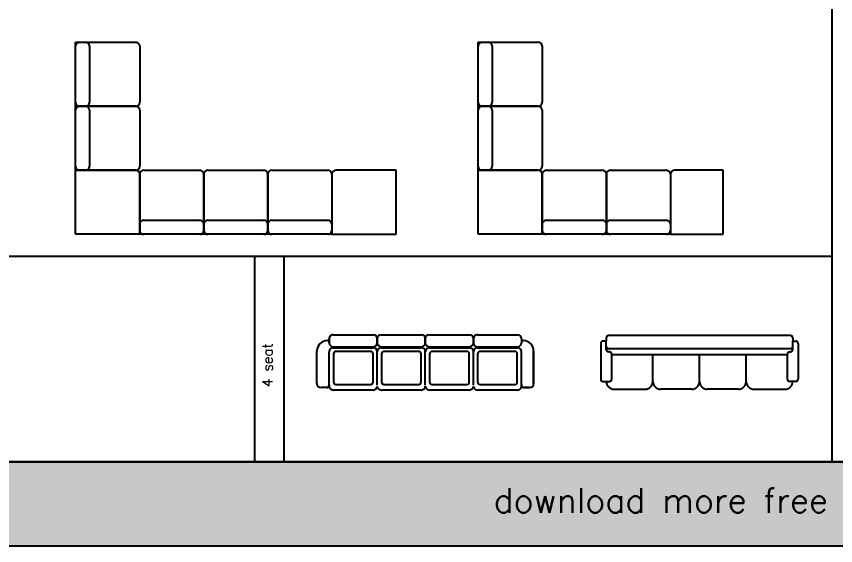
# Model space of a CAD drawing. Header units: millimetres. Extents: x -3748 to 33692, y 23664 to 39219.
# Drawn here: x 13190 to 23414, y 23664 to 30276 of the extents above; entities that cross this region are included whole.
import ezdxf

# ---------------------------------------------------------------- set-up
doc = ezdxf.new("R2010")
doc.units = ezdxf.units.MM
doc.layers.add('www.cad-blocks.net', color=7, linetype='Continuous')
doc.styles.get("Standard").update_dxf_attribs({"font": 'arial.ttf'})

# ---------------------------------------------------------------- blocks, each defined once
blk = doc.blocks.new('A$C51FB459E')
for p, q in [((0, 1.6), (0, 2.4)), ((0, 2.4), (0.75, 2.4)), ((0.05, 2.4), (0.125, 2.4)), ((0, 1.65), (0, 2.35)), ((0.175, 2.35), (0.175, 1.65)), ((0.8, 2.35), (0.8, 1.65)), ((0, 0.8), (0, 1.6)), ((0, 1.6), (0.75, 1.6)), ((0.75, 1.6), (0, 1.6)), ((0, 0.85), (0, 1.55)), ((0.05, 1.6), (0.125, 1.6)), ((0.125, 1.6), (0.05, 1.6)), ((0.175, 1.55), (0.175, 0.85)), ((0.8, 1.55), (0.8, 0.85)), ((0, 0), (0, 0.8)), ((0, 0.8), (0.75, 0.8)), ((0.75, 0.8), (0, 0.8)), ((0.125, 0.8), (0.05, 0.8)), ((0.8, 0), (0.8, 0.75)), ((0.8, 0.75), (0.8, 0)), ((0.85, 0.8), (1.55, 0.8)), ((1.6, 0), (1.6, 0.75)), ((1.6, 0.75), (1.6, 0)), ((1.65, 0.8), (2.35, 0.8)), ((2.4, 0.75), (2.4, 0)), ((2.4, 0), (2.4, 0.75)), ((2.45, 0.8), (3.15, 0.8)), ((3.2, 0.75), (3.2, 0)), ((3.2, 0.75), (3.2, 0)), ((4, 0.8), (3.25, 0.8)), ((4, 0), (4, 0.8)), ((0.8, 0.05), (0.8, 0.125)), ((0.85, 0.175), (1.55, 0.175)), ((1.6, 0.05), (1.6, 0.125)), ((1.6, 0.125), (1.6, 0.05)), ((1.65, 0.175), (2.35, 0.175)), ((2.4, 0.125), (2.4, 0.05)), ((2.4, 0.05), (2.4, 0.125)), ((2.45, 0.175), (3.15, 0.175)), ((3.2, 0.125), (3.2, 0.05)), ((0.8, 0), (0, 0)), ((1.6, 0), (0.8, 0)), ((1.55, 0), (0.85, 0)), ((2.4, 0), (1.6, 0)), ((2.35, 0), (1.65, 0)), ((3.2, 0), (2.4, 0)), ((3.15, 0), (2.45, 0)), ((3.2, 0), (4, 0))]:
    blk.add_line(p, q)
for centre, start, end in [((0.05, 2.35), 90, 180), ((0.125, 2.35), 0, 90), ((0.75, 2.35), 0, 90), ((0.05, 1.65), 180, 270), ((0.125, 1.65), 270, 0), ((0.75, 1.65), 270, 0), ((0.05, 1.55), 90, 180), ((0.125, 1.55), 360, 90), ((0.75, 1.55), 360, 90), ((0.05, 0.85), 180, 270), ((0.125, 0.85), 270, 0), ((0.75, 0.85), 270, 0), ((0.75, 0.75), 0, 90), ((0.85, 0.75), 90, 180), ((1.55, 0.75), 0, 90), ((1.65, 0.75), 90, 180), ((2.35, 0.75), 0, 90), ((2.45, 0.75), 90, 180), ((3.15, 0.75), 0, 90), ((3.25, 0.75), 90, 180), ((0.85, 0.125), 90, 180), ((1.55, 0.125), 0, 90), ((1.65, 0.125), 90, 180), ((2.35, 0.125), 0, 90), ((2.45, 0.125), 90, 180), ((3.15, 0.125), 360, 90), ((0.85, 0.05), 180, 270), ((1.55, 0.05), 270, 0), ((1.65, 0.05), 180, 270), ((2.35, 0.05), 270, 360), ((2.45, 0.05), 180, 270), ((3.15, 0.05), 270, 0)]:
    blk.add_arc(centre, 0.05, start, end)
blk = doc.blocks.new('A$C5B365690')
for p, q in [((0, 1.6), (0, 2.4)), ((0, 2.4), (0.75, 2.4)), ((0.05, 2.4), (0.125, 2.4)), ((0, 1.65), (0, 2.35)), ((0.175, 2.35), (0.175, 1.65)), ((0.8, 2.35), (0.8, 1.65)), ((0, 0.8), (0, 1.6)), ((0, 1.6), (0.75, 1.6)), ((0.75, 1.6), (0, 1.6)), ((0, 0.85), (0, 1.55)), ((0.05, 1.6), (0.125, 1.6)), ((0.125, 1.6), (0.05, 1.6)), ((0.175, 1.55), (0.175, 0.85)), ((0.8, 1.55), (0.8, 0.85)), ((0, 0), (0, 0.8)), ((0, 0.8), (0.75, 0.8)), ((0.75, 0.8), (0, 0.8)), ((0.125, 0.8), (0.05, 0.8)), ((0.8, 0), (0.8, 0.75)), ((0.8, 0.75), (0.8, 0)), ((0.85, 0.8), (1.55, 0.8)), ((1.6, 0), (1.6, 0.75)), ((1.6, 0.75), (1.6, 0)), ((1.65, 0.8), (2.35, 0.8)), ((2.4, 0.75), (2.4, 0)), ((2.4, 0.75), (2.4, 0)), ((3.057, 0.8), (2.45, 0.8)), ((3.057, 0), (3.057, 0.8)), ((0.8, 0.05), (0.8, 0.125)), ((0.85, 0.175), (1.55, 0.175)), ((1.6, 0.05), (1.6, 0.125)), ((1.6, 0.125), (1.6, 0.05)), ((1.65, 0.175), (2.35, 0.175)), ((2.4, 0.125), (2.4, 0.05)), ((0.8, 0), (0, 0)), ((1.6, 0), (0.8, 0)), ((1.55, 0), (0.85, 0)), ((2.4, 0), (1.6, 0)), ((2.35, 0), (1.65, 0)), ((2.4, 0), (3.057, 0))]:
    blk.add_line(p, q)
for centre, start, end in [((0.05, 2.35), 90, 180), ((0.125, 2.35), 0, 90), ((0.75, 2.35), 0, 90), ((0.05, 1.65), 180, 270), ((0.125, 1.65), 270, 0), ((0.75, 1.65), 270, 0), ((0.05, 1.55), 90, 180), ((0.125, 1.55), 0, 90), ((0.75, 1.55), 0, 90), ((0.05, 0.85), 180, 270), ((0.125, 0.85), 270, 360), ((0.75, 0.85), 270, 360), ((0.75, 0.75), 0, 90), ((0.85, 0.75), 90, 180), ((1.55, 0.75), 0, 90), ((1.65, 0.75), 90, 180), ((2.35, 0.75), 0, 90), ((2.45, 0.75), 90, 180), ((0.85, 0.125), 90, 180), ((1.55, 0.125), 0, 90), ((1.65, 0.125), 90, 180), ((2.35, 0.125), 0, 90), ((0.85, 0.05), 180, 270), ((1.55, 0.05), 270, 0), ((1.65, 0.05), 180, 270), ((2.35, 0.05), 270, 0)]:
    blk.add_arc(centre, 0.05, start, end)
blk = doc.blocks.new('A$C4DDE20F0')
for p, q in [((0.13, 0.618), (0.15, 0.618)), ((0.13, 0.618), (0.152, 0.618)), ((0.152, 0.64), (0.152, 0.59)), ((0.152, 0.59), (0.152, 0.64)), ((0.152, 0.618), (0.152, 0.64)), ((0.202, 0.69), (0.702, 0.69)), ((0.202, 0.69), (0.702, 0.69)), ((0.752, 0.59), (0.752, 0.64)), ((0.752, 0.64), (0.752, 0.59)), ((0.802, 0.69), (1.302, 0.69)), ((0.802, 0.69), (1.302, 0.69)), ((1.352, 0.59), (1.352, 0.64)), ((1.352, 0.64), (1.352, 0.59)), ((1.402, 0.69), (1.902, 0.69)), ((1.402, 0.69), (1.902, 0.69)), ((1.952, 0.59), (1.952, 0.64)), ((1.952, 0.64), (1.952, 0.59)), ((2.002, 0.69), (2.502, 0.69)), ((2.002, 0.69), (2.502, 0.69)), ((2.552, 0.64), (2.552, 0.59)), ((2.552, 0.64), (2.552, 0.618)), ((2.552, 0.618), (2.574, 0.618)), ((2.574, 0.618), (2.554, 0.618)), ((0.202, 0.54), (0.702, 0.54)), ((0.203, 0.528), (0.702, 0.528)), ((0.802, 0.54), (1.302, 0.54)), ((0.803, 0.528), (1.302, 0.528)), ((1.402, 0.54), (1.902, 0.54)), ((1.403, 0.528), (1.902, 0.528)), ((2.002, 0.54), (2.502, 0.54)), ((2.002, 0.528), (2.502, 0.528)), ((0, 0.081), (0, 0.488)), ((0, 0.081), (0, 0.488)), ((0.152, 0.061), (0.152, 0.478)), ((0.153, 0.061), (0.153, 0.478)), ((0.206, 0.452), (0.206, 0.1)), ((0.67, 0.482), (0.236, 0.482)), ((0.7, 0.1), (0.7, 0.452)), ((0.752, 0.061), (0.752, 0.478)), ((0.753, 0.061), (0.753, 0.478)), ((0.806, 0.452), (0.806, 0.1)), ((1.27, 0.482), (0.836, 0.482)), ((1.3, 0.1), (1.3, 0.452)), ((1.352, 0.061), (1.352, 0.478)), ((1.352, 0.061), (1.352, 0.478)), ((1.406, 0.452), (1.406, 0.1)), ((1.87, 0.482), (1.436, 0.482)), ((1.9, 0.1), (1.9, 0.452)), ((1.952, 0.061), (1.952, 0.478)), ((1.952, 0.061), (1.952, 0.478)), ((2.005, 0.452), (2.005, 0.1)), ((2.47, 0.482), (2.035, 0.482)), ((2.5, 0.1), (2.5, 0.452)), ((2.552, 0.061), (2.552, 0.478)), ((2.704, 0.081), (2.704, 0.488)), ((2.704, 0.488), (2.704, 0.081)), ((0.122, 0.031), (0.05, 0.031)), ((0.122, 0.031), (0.05, 0.031)), ((0.702, 0), (0.203, 0)), ((0.702, 0), (0.203, 0)), ((0.236, 0.07), (0.67, 0.07)), ((1.302, 0), (0.803, 0)), ((1.302, 0), (0.803, 0)), ((0.836, 0.07), (1.27, 0.07)), ((1.902, 0), (1.403, 0)), ((1.902, 0), (1.403, 0)), ((1.436, 0.07), (1.87, 0.07)), ((2.502, 0), (2.002, 0)), ((2.502, 0), (2.002, 0)), ((2.035, 0.07), (2.47, 0.07)), ((2.582, 0.031), (2.654, 0.031)), ((2.654, 0.031), (2.582, 0.031))]:
    blk.add_line(p, q)
for centre, radius, start, end in [((0.13, 0.488), 0.13, 90, 180), ((0.13, 0.488), 0.13, 90, 180), ((0.202, 0.64), 0.05, 90, 180), ((0.202, 0.64), 0.0499, 89.9296, 180.17), ((0.702, 0.64), 0.05, 0, 90), ((0.702, 0.64), 0.05, 0, 90), ((0.802, 0.64), 0.05, 90, 180), ((0.802, 0.64), 0.05, 90, 180), ((1.302, 0.64), 0.05, 0, 90), ((1.302, 0.64), 0.05, 0, 90), ((1.402, 0.64), 0.05, 90, 180), ((1.402, 0.64), 0.05, 90, 180), ((1.902, 0.64), 0.05, 0, 90), ((1.902, 0.64), 0.05, 0, 90), ((2.002, 0.64), 0.05, 90, 180), ((2.002, 0.64), 0.0495, 89.7806, 180.5298), ((2.502, 0.64), 0.05, 0, 90), ((2.502, 0.64), 0.05, 0, 90), ((2.574, 0.488), 0.13, 0, 90), ((2.574, 0.488), 0.13, 0, 90), ((0.202, 0.59), 0.05, 180, 270), ((0.203, 0.478), 0.05, 90, 180), ((0.702, 0.59), 0.05, 270, 0), ((0.702, 0.478), 0.05, 0, 90), ((0.802, 0.59), 0.05, 180, 270), ((0.803, 0.478), 0.05, 90, 180), ((1.302, 0.59), 0.05, 270, 0), ((1.302, 0.478), 0.05, 0, 90), ((1.402, 0.59), 0.05, 180, 270), ((1.403, 0.478), 0.05, 90, 180), ((1.902, 0.59), 0.05, 270, 0), ((1.902, 0.478), 0.05, 0, 90), ((2.002, 0.59), 0.05, 180, 270), ((2.002, 0.478), 0.05, 90, 180), ((2.502, 0.59), 0.05, 270, 0), ((2.502, 0.478), 0.05, 0, 90), ((0.236, 0.452), 0.03, 90, 180), ((0.67, 0.452), 0.03, 0, 90), ((0.836, 0.452), 0.03, 90, 180), ((1.27, 0.452), 0.03, 0, 90), ((1.436, 0.452), 0.03, 90, 180), ((1.87, 0.452), 0.03, 0, 90), ((2.035, 0.452), 0.03, 90, 180), ((2.47, 0.452), 0.03, 0, 90), ((0.05, 0.081), 0.05, 180, 270), ((0.05, 0.081), 0.05, 180, 270), ((0.122, 0.061), 0.03, 270, 0), ((0.122, 0.061), 0.03, 270, 0), ((0.203, 0.052), 0.0517, 169.8745, 269.229), ((0.203, 0.05), 0.05, 180, 270), ((0.236, 0.1), 0.03, 180, 270), ((0.67, 0.1), 0.03, 270, 0), ((0.702, 0.05), 0.05, 270, 0), ((0.702, 0.05), 0.05, 270, 0), ((0.803, 0.05), 0.0505, 180.5269, 269.7817), ((0.803, 0.05), 0.05, 180, 270), ((0.836, 0.1), 0.03, 180, 270), ((1.27, 0.1), 0.03, 270, 0), ((1.302, 0.05), 0.05, 270, 0), ((1.302, 0.05), 0.0505, 270.2183, 359.4731), ((1.403, 0.05), 0.05, 180, 270), ((1.403, 0.05), 0.05, 180, 270), ((1.436, 0.1), 0.03, 180, 270), ((1.87, 0.1), 0.03, 270, 0), ((1.902, 0.05), 0.05, 270, 0), ((1.902, 0.05), 0.05, 270, 0), ((2.002, 0.05), 0.05, 180, 270), ((2.002, 0.05), 0.05, 180, 270), ((2.035, 0.1), 0.03, 180, 270), ((2.47, 0.1), 0.03, 270, 0), ((2.501, 0.051), 0.0515, 270.6673, 10.435), ((2.502, 0.05), 0.05, 270, 0), ((2.582, 0.061), 0.03, 180, 270), ((2.582, 0.061), 0.03, 180, 270), ((2.654, 0.081), 0.05, 270, 0), ((2.654, 0.081), 0.05, 270, 0)]:
    blk.add_arc(centre, radius, start, end)
blk = doc.blocks.new('A$C5FFD1A8D')
for p, q in [((0.068, 0.64), (0.068, 0.601)), ((2.366, 0.669), (0.097, 0.669)), ((2.396, 0.64), (2.396, 0.601)), ((0, 0.572), (0, 0.126)), ((0.068, 0.601), (0.029, 0.601)), ((0.068, 0.533), (0.068, 0.601)), ((0.068, 0.495), (0.068, 0.543)), ((2.396, 0.601), (2.434, 0.601)), ((2.396, 0.533), (2.396, 0.601)), ((2.396, 0.495), (2.396, 0.543)), ((2.463, 0.572), (2.463, 0.126)), ((2.366, 0.504), (0.097, 0.504)), ((0.107, 0.466), (0.097, 0.466)), ((0.136, 0.126), (0.136, 0.436)), ((2.328, 0.427), (0.136, 0.427)), ((0.65, 0.097), (0.65, 0.427)), ((1.232, 0.097), (1.232, 0.427)), ((1.814, 0.097), (1.814, 0.427)), ((2.328, 0.126), (2.328, 0.436)), ((2.357, 0.466), (2.366, 0.466)), ((0.029, 0.097), (0.107, 0.097)), ((2.434, 0.097), (2.357, 0.097)), ((0.165, 0), (0.553, 0)), ((1.135, 0), (0.747, 0)), ((1.717, 0), (1.329, 0)), ((1.911, 0), (2.299, 0))]:
    blk.add_line(p, q)
for centre, radius, start, end in [((0.097, 0.64), 0.0291, 90, 180), ((2.366, 0.64), 0.0291, 0, 90), ((0.029, 0.572), 0.0291, 90, 180), ((0.097, 0.533), 0.0291, 180, 270), ((2.366, 0.533), 0.0291, 270, 0), ((2.434, 0.572), 0.0291, 0, 90), ((0.097, 0.495), 0.0291, 180, 270), ((0.107, 0.436), 0.0291, 0, 90), ((2.357, 0.436), 0.0291, 90, 180), ((2.366, 0.495), 0.0291, 270, 0), ((0.029, 0.126), 0.0291, 180, 270), ((0.107, 0.126), 0.0291, 270, 0), ((2.357, 0.126), 0.0291, 180, 270), ((2.434, 0.126), 0.0291, 270, 0), ((0.165, 0.097), 0.097, 180, 270), ((0.553, 0.097), 0.097, 270, 0), ((0.747, 0.097), 0.097, 180, 270), ((1.135, 0.097), 0.097, 270, 0), ((1.329, 0.097), 0.097, 180, 270), ((1.717, 0.097), 0.097, 270, 0), ((1.911, 0.097), 0.097, 180, 270), ((2.299, 0.097), 0.097, 270, 0)]:
    blk.add_arc(centre, radius, start, end)
blk = doc.blocks.new('A$C78672463')
blk.add_blockref('A$C5FFD1A8D', (0, 0))
blk = doc.blocks.new('FORMAT')
at = {"layer": 'www.cad-blocks.net', "true_color": 0x546d8e}
h = blk.add_hatch(color=155, dxfattribs=at)
h.set_gradient(color1=(68, 68, 68), color2=(84, 109, 142), tint=1)
h.paths.add_polyline_path([(33692, 23664), (33692, 24712), (-19, 24712), (-19, 23664)])
h.paths.add_polyline_path([(19068, 23999), (33305, 23999), (33305, 24460), (19068, 24460)], flags=24)
at = {"layer": 'www.cad-blocks.net', "color": 155, "true_color": 0x546d8e}
for p, q in [((23370, 24712), (23370, 38171)), ((347, 27281), (23370, 27281)), ((16166, 24712), (16166, 27281)), ((16533, 24712), (16533, 27281)), ((33692, 24712), (-19, 24712)), ((-19, 24712), (33692, 24712)), ((-19, 23664), (33692, 23664))]:
    blk.add_line(p, q, dxfattribs=at)
at = {"layer": 'www.cad-blocks.net'}
blk.add_line((-19, 24712), (33692, 24712), dxfattribs=at)
at = {"layer": 'www.cad-blocks.net', "color": 155, "true_color": 0x546d8e}
blk.add_lwpolyline([(-19, 38171), (33692, 38171), (33692, 24712), (-19, 24712)], close=True, dxfattribs=at)
at = {"layer": 'www.cad-blocks.net', "color": 155, "true_color": 0x546d8e, "insert": (16262, 25646), "char_height": 125, "attachment_point": 1, "rotation": 90}
blk.add_mtext_dynamic_manual_height_columns('{\\Fsimplex|c0;4 seat}', width=5331.34, gutter_width=12.5, heights=[0], dxfattribs=at)
at = {"layer": 'www.cad-blocks.net', "color": 155, "true_color": 0x546d8e, "insert": (19145, 24383), "char_height": 307.12, "attachment_point": 1}
blk.add_mtext_dynamic_manual_height_columns('{\\Fsimplex|c0;\\C7;download more free cad collection at: www.cad-blocks.net}', width=45138.16, gutter_width=12.5, heights=[0], dxfattribs=at)

msp = doc.modelspace()

# ---------------------------------------------------------------- block references
msp.add_blockref('FORMAT', (0, 0))
at = {"xscale": 1000, "yscale": 1000, "zscale": 1000}
for name, p in [('A$C51FB459E', (13929, 27553)), ('A$C5B365690', (18953, 27553)), ('A$C4DDE20F0', (16942, 25608)), ('A$C78672463', (20484, 25619))]:
    msp.add_blockref(name, p, dxfattribs=at)

doc.saveas('drawing.dxf')
